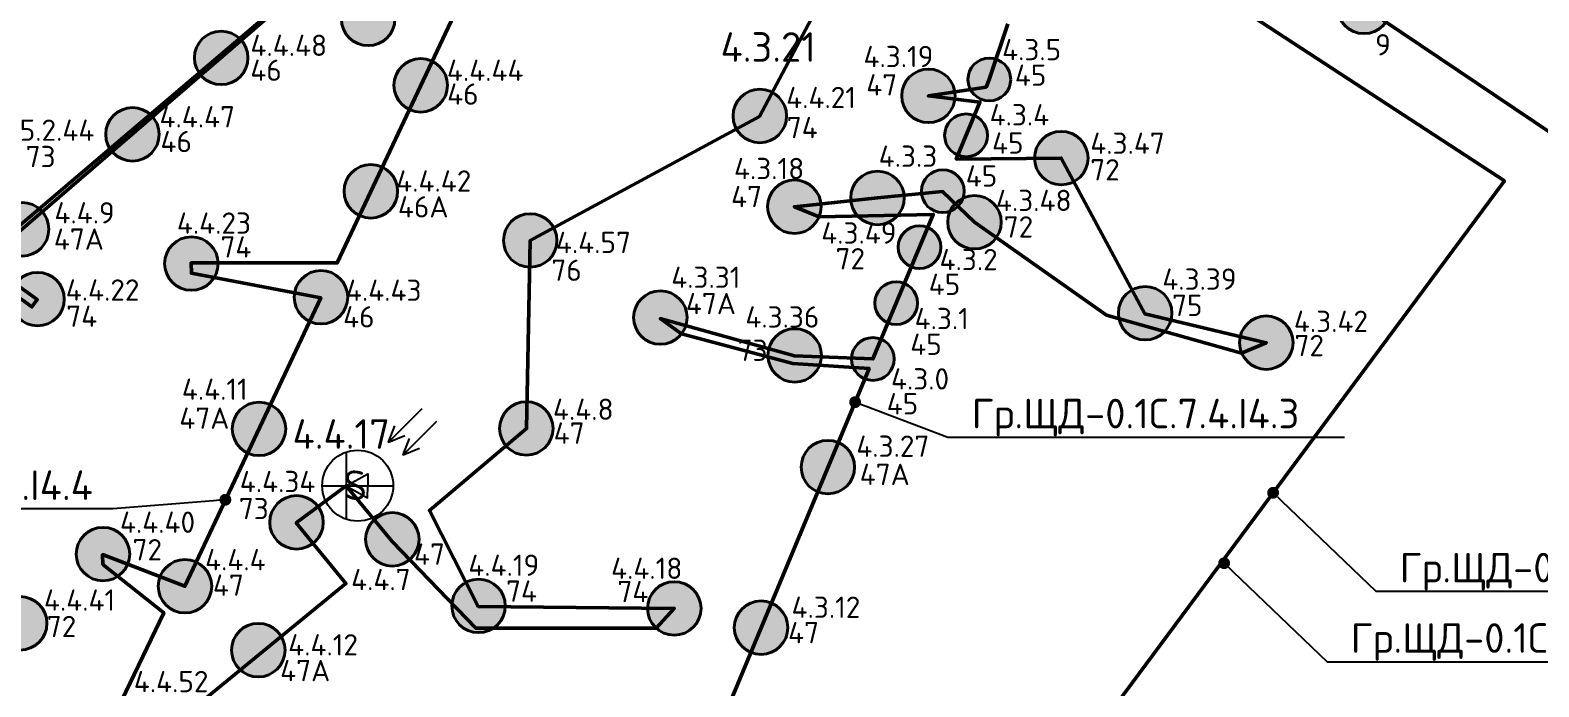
# Model space of a CAD drawing. Header units: millimetres. Extents: x -813692 to 807431, y 0 to 1813163.
# Drawn here: x 61852 to 74599, y 827124 to 832676 of the extents above; entities that cross this region are included whole.
import ezdxf
from ezdxf import colors
from ezdxf.entities.mleader import LeaderData, LeaderLine
from ezdxf.math import Vec2, Vec3

# ---------------------------------------------------------------- set-up
doc = ezdxf.new("R2010")
doc.units = ezdxf.units.MM
for name, color, linetype, lineweight in [('0_Авт.', 10, 'Continuous', 5), ('_АСУД_Щиты', 6, 'Continuous', 0), ('_Гр.ЩД-0.1С.7.4.I4.1', 6, 'Continuous', 50), ('_Гр.ЩД-0.1С.7.4.I4.2', 6, 'Continuous', 50), ('_Гр.ЩД-0.1С.7.4.I4.3', 6, 'Continuous', 50), ('_Гр.ЩД-0.1С.7.4.I4.4', 6, 'Continuous', 50), ('_Гр.ЩД-0.1С.7.4.I5.1', 6, 'Continuous', 50), ('_Гр.ЩД-0.1С.7.4.I5.2', 6, 'Continuous', 50)]:
    doc.layers.add(name, color=color, linetype=linetype, lineweight=lineweight)
for name, color, linetype, lineweight, true_color in [('DLX_FL0_LUM 1', 7, 'Continuous', 40, 0x2419e6), ('DLX_LUM 1', 7, 'Continuous', 40, 0x130bf4), ('DLX_LUM 10', 7, 'Continuous', 40, 0x130bf4), ('DLX_LUM 14', 7, 'Continuous', 40, 0x130bf4), ('DLX_LUM 17', 7, 'Continuous', 40, 0x130bf4), ('DLX_LUM 18', 7, 'Continuous', 40, 0x130bf4), ('DLX_LUM 3', 7, 'Continuous', 40, 0x130bf4), ('DLX_LUM 6', 7, 'Continuous', 40, 0x130bf4), ('DLX_LUM 7', 7, 'Continuous', 40, 0xf4170b), ('DLX_LUM 8', 7, 'Continuous', 40, 0xfa2205), ('DLX_LUM 9', 7, 'Continuous', 40, 0x130bf4)]:
    doc.layers.add(name, color=color, linetype=linetype, lineweight=lineweight, true_color=true_color)
doc.styles.add('ISOCPEUR', font='isocpeur.ttf')
doc.styles.add('TableTextStyle', font='isocpeur.ttf')
doc.linetypes.add('Проводка в лотке', pattern='A,7.5,[130,ltypeshp.shx,S=0.5,R=0,X=0,Y=0],1,[130,ltypeshp.shx,S=1,R=90,X=0,Y=-0.5],1,[130,ltypeshp.shx,S=0.5,R=0,X=0,Y=0],7.5', length=17)

# ---------------------------------------------------------------- blocks, each defined once
blk = doc.blocks.new('A$C85fa3c5e')
at = {"layer": '0_Авт.', "color": 6, "lineweight": 25, "ltscale": 100}
for points in [[(5.42, 6.5), (2.59, 3.68), (3.15, 5.07)], [(5.42, 6.5), (2.59, 3.68), (3.98, 4.24)], [(6.66, 5.43), (3.83, 2.6), (4.39, 3.99)], [(6.66, 5.43), (3.83, 2.6), (5.22, 3.16)], [(-0.97, 2.84), (-0.98, -2.84)], [(-3, 0), (3, 0)], [(-0.98, 0), (0.85, 1), (0.85, -0.01)], [(-0.98, 0), (0.84, -1.02), (0.85, -0.01)]]:
    blk.add_lwpolyline(points, dxfattribs=at)
blk.add_circle((0, 0), 3, dxfattribs=at)
blk = doc.blocks.new('DIC23')
at = {"layer": '_Гр.ЩД-0.1С.7.4.I4.4', "color": 18, "true_color": 0x000000, "style": 'TableTextStyle'}
for s, p in [('46', (532, 3557, -497)), ('46', (2195, 3355, -497)), ('74', (5065, 3072, -497)), ('46', (-227, 2954, -497)), ('46А', (1779, 2402, -497)), ('47А', (-1128, 2129, -497)), ('74', (280, 2063, -497)), ('76', (3076, 1866, -497)), ('74', (-1023, 1477, -497)), ('46', (1316, 1472, -497)), ('47А', (-68, 615, -497)), ('47', (3095, 489, -497)), ('73', (435, -149, -497)), ('72', (-463, -497, -497)), ('47', (1915, -534, -497)), ('47', (216, -797, -497)), ('74', (2693, -847, -497)), ('74', (3634, -851, -497)), ('72', (-1188, -1146, -497)), ('47А', (784, -1519, -497))]:
    blk.add_text(s, height=180, dxfattribs=at).set_placement(p)
at = {"layer": '_Гр.ЩД-0.1С.7.4.I4.4', "lineweight": 0, "ltscale": 100, "style": 'TableTextStyle'}
for tag, p, height in [('45', (3130, 6595, -497), 180), ('45', (3311, 6150, -497), 180), ('46', (2067, 5917, -497), 180), ('46', (3031, 5360, -497), 180), ('46', (2029, 4977, -497), 180), ('75', (3791, 4815, -497), 180), ('46', (567, 4645, -497), 180), ('46', (2513, 4618, -497), 180), ('73', (1558, 4325, -497), 180), ('74', (5593, 4268, -497), 180), ('46', (533, 3767, -497), 180), ('46', (2193, 3557, -497), 180), ('74', (5060, 3326, -497), 180), ('46', (-235, 3163, -497), 180), ('46А', (1765, 2620, -497), 180), ('47А', (-1123, 2351, -497), 180), ('74', (-88, 2264, -497), 180), ('73', (-2438, 2056, -497), 180), ('76', (3114, 2101, -497), 180), ('74', (-1028, 1699, -497), 180), ('46', (1340, 1697, -497), 180), ('47', (-2282, 1384, -497), 180), ('45', (-3160, 866, -497), 180), ('47А', (-46, 860, -497), 180), ('47', (3089, 691, -497), 180), ('73', (-2053, 580, -497), 180), ('S', (889, 447), 250), ('73', (443, 80, -497), 180), ('72', (-570, -264, -497), 180), ('48', (-2448, -617, -497), 180), ('47', (149, -581, -497), 180), ('74', (2374, -628, -497), 180), ('74', (3580, -654, -497), 180), ('47', (1384, -749, -497), 180), ('72', (-1212, -923, -497), 180), ('47А', (852, -1301, -497), 180), ('73', (-2986, -1432, -497), 180), ('46', (-453, -1612, -497), 180), ('76', (-3955, -1921, -497), 180), ('46', (-85, -2014, -497), 180), ('47', (-1956, -2104, -497), 180), ('48', (-2206, -2589, -497), 180), ('73', (-3684, -2845, -497), 180), ('47', (-1143, -2755, -497), 180), ('47', (132, -2946, -497), 180), ('71', (-2749, -3465, -497), 180), ('48А', (-3288, -3736, -497), 180), ('73', (-527, -3703, -497), 180), ('73', (-5271, -3772, -497), 180), ('48', (-6886, -4105, -497), 180), ('47А', (-1746, -4292, -497), 180), ('76', (-4060, -4480, -497), 180), ('48', (-5056, -4569, -497), 180), ('46', (-6394, -5147, -497), 180), ('73', (-5200, -5496, -497), 180), ('47', (-2545, -5417, -497), 180), ('73', (-4661, -6905, -497), 180), ('S', (-7968, -9609), 250)]:
    blk.add_attdef(tag, p, '', height=height, dxfattribs=at)
blk = doc.blocks.new('DIC22')
at = {"lineweight": 0, "ltscale": 100, "style": 'TableTextStyle'}
for tag, p, height in [('S', (-245, 2498), 250), ('45', (2134, 2511, -497), 180), ('47', (963, 2453, -497), 180), ('45', (2029, 1960, -497), 180), ('45', (1091, 1610, -497), 180), ('72', (2879, 1720, -497), 180), ('47', (-131, 1506, -497), 180), ('72', (2082, 1236, -497), 180), ('72', (606, 961, -497), 180), ('45', (1606, 736, -497), 180), ('47А', (-661, 587, -497), 180), ('75', (3488, 571, -497), 180), ('73', (-35, 251, -497), 180), ('45', (1395, 237, -497), 180), ('72', (4599, 214, -497), 180), ('45', (1195, -273, -497), 180), ('47А', (902, -842, -497), 180), ('47', (355, -2203, -497), 180), ('76', (8, -2996, -497), 180), ('74', (1271, -3199, -497), 180), ('75', (-3044, -3672, -497), 180), ('47', (-241, -3804, -497), 180), ('72', (-2734, -4486, -497), 180), ('73', (1059, -4550, -497), 180), ('47А', (-795, -5021, -497), 180), ('47', (-3551, -5345, -497), 180), ('72', (-5653, -5755, -497), 180), ('72', (-4315, -5926, -497), 180), ('74', (-413, -6045, -497), 180), ('47', (-1372, -6382, -497), 180), ('S', (-8586, -6628), 250), ('72', (-4895, -7020, -497), 180), ('45', (-2536, -6946, -497), 180), ('45', (-1758, -6974, -497), 180), ('45', (-1384, -7312, -497), 180), ('73', (-6414, -7440, -497), 180), ('47А', (-2897, -7644, -497), 180), ('45', (-1005, -7682, -497), 180), ('47А', (-8197, -7701, -497), 180), ('47', (-4354, -7772, -497), 180), ('74', (-7793, -8157, -497), 180), ('47', (-5890, -8213, -497), 180), ('72', (-2351, -8431, -497), 180), ('47А', (-7315, -8717, -497), 180), ('47', (-9632, -8890, -497), 180), ('47', (-8700, -9183, -497), 180), ('73', (-3035, -9423), 180), ('73', (-7641, -9598, -497), 180), ('74', (-5079, -9867, -497), 180), ('73', (-2643, -10644), 180)]:
    blk.add_attdef(tag, p, '', height=height, dxfattribs=at)
at = {"layer": '_Гр.ЩД-0.1С.7.4.I4.3', "color": 18, "true_color": 0x000000, "style": 'TableTextStyle'}
for s, p in [('45', (2242, 2295, -497)), ('47', (986, 2213, -497)), ('45', (2049, 1721, -497)), ('72', (2879, 1495, -497)), ('45', (1827, 1443, -497)), ('47', (-156, 1269, -497)), ('72', (2148, 1012, -497)), ('72', (727, 743, -497)), ('45', (1514, 527, -497)), ('47А', (-538, 364, -497)), ('75', (3570, 349, -497)), ('73', (-100, -31, -497)), ('45', (1358, 20, -497)), ('72', (4605, 9, -497)), ('45', (1159, -483, -497)), ('47А', (931, -1080, -497)), ('47', (326, -2418, -497))]:
    blk.add_text(s, height=180, dxfattribs=at).set_placement(p)
blk = doc.blocks.new('DIC25')
at = {"layer": '_Гр.ЩД-0.1С.7.4.I5.2', "color": 18, "true_color": 0x000000, "style": 'TableTextStyle'}
for s, p in [('9', (13036, -2668, 3)), ('73', (1634, -3613, -497))]:
    blk.add_text(s, height=180, dxfattribs=at).set_placement(p)
at = {"layer": '_Гр.ЩД-0.1С.7.4.I5.2', "lineweight": 0, "ltscale": 100, "style": 'TableTextStyle'}
for tag, p, height in [('S', (-4453, 10022), 250), ('9А', (-2411, 9856, 3), 180), ('9', (-3194, 8736, 3), 180), ('9', (-338, 8458, 3), 180), ('9', (-1122, 7338, 3), 180), ('9', (1734, 7060, 3), 180), ('9', (951, 5940, 3), 180), ('9А', (3807, 5662, 3), 180), ('47', (-719, 4886, -497), 180), ('S', (3891, 4603), 250), ('9', (3023, 4542, 3), 180), ('9', (5880, 4264, 3), 180), ('47А', (-1211, 3454, -497), 180), ('9', (5096, 3144, 3), 180), ('75', (-294, 2983, -497), 180), ('74', (1175, 2767, -497), 180), ('9', (7952, 2866, 3), 180), ('73', (-2322, 2650, -497), 180), ('47', (1971, 2701, -497), 180), ('45', (3105, 2637, -497), 180), ('47', (-1666, 2066, -497), 180), ('47А', (2756, 1866, -497), 180), ('9', (7169, 1746, 3), 180), ('47', (595, 1598, -497), 180), ('9А', (10025, 1468, 3), 180), ('71', (1819, 1125, -497), 180), ('47', (-2181, 704, -497), 180), ('S', (-1099, 597), 250), ('76', (3537, 613, -497), 180), ('47', (541, 523, -497), 180), ('47', (2263, 358, -497), 180), ('74', (4501, 396, -497), 180), ('9', (9241, 348, 3), 180), ('72', (-4534, 127, -497), 180), ('76', (-1800, -34, -497), 180), ('74', (918, 56, -497), 180), ('9', (12097, 70, 3), 180), ('47А', (-528, -553, -497), 180), ('47А', (-2625, -742, -497), 180), ('47', (1698, -848, -497), 180), ('S', (11951, -960), 250), ('76', (-4418, -1013, -497), 180), ('9', (11314, -1050, 3), 180), ('9', (14170, -1328, 3), 180), ('47', (-1630, -1577, -497), 180), ('75', (-167, -1513, -497), 180), ('74', (2275, -1825, -497), 180), ('47', (-3892, -1991, -497), 180), ('47А', (1138, -2180, -497), 180), ('9', (13386, -2448, 3), 180), ('47', (-2727, -2696, -497), 180), ('75', (-94, -2635, -497), 180), ('9А', (16044, -3018, 3), 180), ('47', (380, -3413, -497), 180), ('73', (1584, -3390, -497), 180), ('9', (15459, -3846, 3), 180), ('73', (-1066, -4074, -497), 180), ('47', (-934, -5119, -497), 180)]:
    blk.add_attdef(tag, p, '', height=height, dxfattribs=at)
blk = doc.blocks.new('_Dot')
at = {"color": 0, "linetype": 'ByBlock', "lineweight": -2}
blk.add_line((-0.5, 0), (-1, 0), dxfattribs=at)
at = {"color": 0, "linetype": 'ByBlock', "const_width": 0.5}
blk.add_lwpolyline([(-0.25, 0, 1), (0.25, 0, 1)], format="xyb", close=True, dxfattribs=at)
blk = doc.blocks.new('A$Cab2378fa')
at = {"lineweight": 25}
h = blk.add_hatch(color=256, dxfattribs=at)
h.paths.add_polyline_path([(162, -157, 0.442338), (148, 178), (0, 0)])
h.paths.add_polyline_path([(-142, -170), (0, 0), (-163, 158, 0.430096)])
at = {"lineweight": 25, "true_color": 0xfff5f5}
h = blk.add_hatch(color=7, dxfattribs=at)
h.dxf.hatch_style = 1
h.paths.add_polyline_path([(0, 0), (-142, -170, 0.174923), (3, -222, 0.197808), (162, -157)])
h.paths.add_polyline_path([(-163, 158), (0, 0), (148, 178, 0.175398), (3, 230, 0.209014)])
blk.add_circle((3, 4), 226)

msp = doc.modelspace()

# ---------------------------------------------------------------- linework, layer by layer
at = {"layer": '_АСУД_Щиты', "ltscale": 100}
msp.add_lwpolyline([(67670.1, 808752.2), (62423.5, 814953.1), (62492.7, 815026.3), (67086.1, 819506.6), (66332.4, 820639), (74307.8, 831401.1), (53130.7, 845228.8), (52171.3, 843820.9)], dxfattribs=at)
at = {"layer": '_Гр.ЩД-0.1С.7.4.I4.1', "ltscale": 100}
msp.add_lwpolyline([(53130.7, 845228.8), (74307.8, 831401.1), (66332.4, 820639), (67086.1, 819506.6), (62492.7, 815026.3), (63675.6, 813645.6), (61192.7, 811541.2)], dxfattribs=at)
at = {"layer": '_Гр.ЩД-0.1С.7.4.I4.2', "ltscale": 100}
msp.add_lwpolyline([(53130.7, 845228.8), (74307.8, 831401.1), (66332.4, 820639), (67086.1, 819506.6), (65132.2, 817600.7), (64917.4, 817692), (63987.5, 818043.4), (63678.3, 817026.5), (62653.9, 816118.7), (63192.5, 816596), (62469.1, 817258.7), (61337.3, 818037.7)], dxfattribs=at)
at = {"layer": '_Гр.ЩД-0.1С.7.4.I4.3', "ltscale": 100}
msp.add_lwpolyline([(70114, 832729.2), (69956.2, 832258.9), (69929.3, 832194.2), (69441.7, 832120.1), (69876.6, 832067.5), (69676.1, 831585), (70564, 831593.5), (71269.8, 830278.3), (72296, 830033.2), (72088, 829944.2), (70946.3, 830265.3), (69830.6, 831051.4), (69560.3, 831310.3), (69011.2, 831256.9), (68309.2, 831182.8), (68519.4, 831098.7), (69481.9, 831117.8), (68972.5, 829895.4), (68308.9, 829921.8), (67176.2, 830236.7), (67355.3, 830107.8), (68296.8, 829857), (68940.4, 829815.2), (67677.4, 826776.8)], dxfattribs=at)
at = {"layer": '_Гр.ЩД-0.1С.7.4.I4.4', "ltscale": 100}
for points in [[(53130.7, 845228.8), (69144, 834772.8), (68498.1, 833769), (68850.6, 833543.8), (68831.1, 833374.1), (68550.8, 832956.7), (68014, 831946.1), (66077.1, 830897.6), (66047, 829306.7), (65225.1, 828615.4), (65637.4, 827803.8), (67294, 827786.7), (67142.4, 827618.7), (65616.9, 827618.7), (64911.3, 828351.4), (64521.7, 828824.5), (64099.5, 828510.3), (64519.9, 827997.2), (62526.2, 826363.6), (62431.5, 826318.3), (63054.8, 825633), (62401.4, 825059), (62002.7, 825699.2), (60390.2, 823234.4)], [(64212.8, 833088.6), (61463.5, 830719.5), (61911.5, 830398), (61866.9, 830335.8), (61403.3, 830667.6)], [(61432.6, 827170.8), (62065.2, 826738.3), (62338.9, 826414.7), (62981.3, 827750), (62467, 828158.7), (62464.1, 828242.1), (63159.9, 827974.1), (64307.6, 830413.2), (63214, 830619.8), (63211.1, 830707.5), (64446.1, 830707.5), (65572.6, 833101.7)]]:
    msp.add_lwpolyline(points, dxfattribs=at)
at = {"layer": '_Гр.ЩД-0.1С.7.4.I5.1', "ltscale": 100}
msp.add_lwpolyline([(53130.7, 845228.8), (67531.2, 835825.9), (66878.3, 834811.3), (66278.6, 834868.7), (59535.4, 829133.3)], dxfattribs=at)
at = {"layer": '_Гр.ЩД-0.1С.7.4.I5.2', "ltscale": 100}
msp.add_lwpolyline([(59394.5, 843774.4), (75978.3, 832594.5), (75194.8, 831474.6), (73119.2, 832868.6), (72405.4, 833361.1), (72652.4, 833771.2), (72279.9, 833458.6), (71049.6, 834270.5), (64828.8, 838460.6), (64254.7, 838834.2), (64615.7, 839329.3), (64129.1, 838945.9), (60686.6, 841260.4)], dxfattribs=at)

# ---------------------------------------------------------------- block references
at = {"layer": '0_Авт.', "color": 3, "linetype": 'Проводка в лотке', "ltscale": 100, "xscale": 100, "yscale": 100, "zscale": 100}
msp.add_blockref('A$C85fa3c5e', (64619.3, 828824.5), dxfattribs=at)
at = {"layer": '_Гр.ЩД-0.1С.7.4.I4.3', "lineweight": 0}
ref = msp.add_blockref('DIC22', (67930, 829910), dxfattribs=at)
ref.add_attrib('S', '4.3.21', (67685, 832408.1), dxfattribs={"layer": '0', "lineweight": 0, "ltscale": 100, "height": 250, "style": 'TableTextStyle'})
ref.add_attrib('45', '4.3.0', (69125.2, 829637.4, -497), dxfattribs={"layer": '0', "lineweight": 0, "ltscale": 100, "height": 180, "style": 'TableTextStyle'})
ref.add_attrib('45', '4.3.1', (69324.9, 830147.4, -497), dxfattribs={"layer": '0', "lineweight": 0, "ltscale": 100, "height": 180, "style": 'TableTextStyle'})
ref.add_attrib('45', '4.3.2', (69535.6, 830646, -497), dxfattribs={"layer": '0', "lineweight": 0, "ltscale": 100, "height": 180, "style": 'TableTextStyle'})
ref.add_attrib('45', '4.3.3', (69021.2, 831520, -497), dxfattribs={"layer": '0', "lineweight": 0, "ltscale": 100, "height": 180, "style": 'TableTextStyle'})
ref.add_attrib('45', '4.3.4', (69958.6, 831870.1, -497), dxfattribs={"layer": '0', "lineweight": 0, "ltscale": 100, "height": 180, "style": 'TableTextStyle'})
ref.add_attrib('45', '4.3.5', (70064, 832421, -497), dxfattribs={"layer": '0', "lineweight": 0, "ltscale": 100, "height": 180, "style": 'TableTextStyle'})
ref.add_attrib('47', '4.3.12', (68285.3, 827706.7, -497), dxfattribs={"layer": '0', "lineweight": 0, "ltscale": 100, "height": 180, "style": 'TableTextStyle'})
ref.add_attrib('47', '4.3.18', (67798.5, 831415.8, -497), dxfattribs={"layer": '0', "lineweight": 0, "ltscale": 100, "height": 180, "style": 'TableTextStyle'})
ref.add_attrib('47', '4.3.19', (68892.9, 832362.8, -497), dxfattribs={"layer": '0', "lineweight": 0, "ltscale": 100, "height": 180, "style": 'TableTextStyle'})
ref.add_attrib('47А', '4.3.27', (68832.2, 829068.2, -497), dxfattribs={"layer": '0', "lineweight": 0, "ltscale": 100, "height": 180, "style": 'TableTextStyle'})
ref.add_attrib('47А', '4.3.31', (67268.6, 830496.6, -497), dxfattribs={"layer": '0', "lineweight": 0, "ltscale": 100, "height": 180, "style": 'TableTextStyle'})
ref.add_attrib('72', '4.3.42', (72529.4, 830124, -497), dxfattribs={"layer": '0', "lineweight": 0, "ltscale": 100, "height": 180, "style": 'TableTextStyle'})
ref.add_attrib('72', '4.3.47', (70809.2, 831629.6, -497), dxfattribs={"layer": '0', "lineweight": 0, "ltscale": 100, "height": 180, "style": 'TableTextStyle'})
ref.add_attrib('72', '4.3.48', (70012.1, 831146.3, -497), dxfattribs={"layer": '0', "lineweight": 0, "ltscale": 100, "height": 180, "style": 'TableTextStyle'})
ref.add_attrib('72', '4.3.49', (68536, 830870.6, -497), dxfattribs={"layer": '0', "lineweight": 0, "ltscale": 100, "height": 180, "style": 'TableTextStyle'})
ref.add_attrib('73', '4.3.36', (67894.7, 830160.9, -497), dxfattribs={"layer": '0', "lineweight": 0, "ltscale": 100, "height": 180, "style": 'TableTextStyle'})
ref.add_attrib('75', '4.3.39', (71417.8, 830480.7, -497), dxfattribs={"layer": '0', "lineweight": 0, "ltscale": 100, "height": 180, "style": 'TableTextStyle'})
at = {"layer": '_Гр.ЩД-0.1С.7.4.I4.4', "color": 3, "lineweight": 0}
ref = msp.add_blockref('DIC23', (63180, 828690), dxfattribs=at)
ref.add_attrib('S', '4.4.17', (64068.6, 829136.5), dxfattribs={"lineweight": 0, "ltscale": 100, "height": 250, "style": 'TableTextStyle'})
ref.add_attrib('74', '4.4.18', (66760.2, 828035.9, -497), dxfattribs={"lineweight": 0, "ltscale": 100, "height": 180, "style": 'TableTextStyle'})
ref.add_attrib('74', '4.4.19', (65553.6, 828062, -497), dxfattribs={"lineweight": 0, "ltscale": 100, "height": 180, "style": 'TableTextStyle'})
ref.add_attrib('74', '4.4.21', (68239.7, 832016.4, -497), dxfattribs={"lineweight": 0, "ltscale": 100, "height": 180, "style": 'TableTextStyle'})
ref.add_attrib('74', '4.4.22', (62152.5, 830388.6, -497), dxfattribs={"lineweight": 0, "ltscale": 100, "height": 180, "style": 'TableTextStyle'})
ref.add_attrib('74', '4.4.23', (63091.5, 830954.4, -497), dxfattribs={"lineweight": 0, "ltscale": 100, "height": 180, "style": 'TableTextStyle'})
ref.add_attrib('47', '4.4.4', (63329.5, 828109, -497), dxfattribs={"lineweight": 0, "ltscale": 100, "height": 180, "style": 'TableTextStyle'})
ref.add_attrib('47', '4.4.7', (64563.6, 827940.8, -497), dxfattribs={"lineweight": 0, "ltscale": 100, "height": 180, "style": 'TableTextStyle'})
ref.add_attrib('47', '4.4.8', (66269.2, 829380.6, -497), dxfattribs={"lineweight": 0, "ltscale": 100, "height": 180, "style": 'TableTextStyle'})
ref.add_attrib('47А', '4.4.9', (62056.8, 831041.4, -497), dxfattribs={"lineweight": 0, "ltscale": 100, "height": 180, "style": 'TableTextStyle'})
ref.add_attrib('47А', '4.4.11', (63133.6, 829550.2, -497), dxfattribs={"lineweight": 0, "ltscale": 100, "height": 180, "style": 'TableTextStyle'})
ref.add_attrib('47А', '4.4.12', (64032, 827389.1, -497), dxfattribs={"lineweight": 0, "ltscale": 100, "height": 180, "style": 'TableTextStyle'})
ref.add_attrib('46А', '4.4.42', (64944.6, 831310.2, -497), dxfattribs={"lineweight": 0, "ltscale": 100, "height": 180, "style": 'TableTextStyle'})
ref.add_attrib('46', '4.4.43', (64519.7, 830386.8, -497), dxfattribs={"lineweight": 0, "ltscale": 100, "height": 180, "style": 'TableTextStyle'})
ref.add_attrib('46', '4.4.44', (65372.8, 832246.5, -497), dxfattribs={"lineweight": 0, "ltscale": 100, "height": 180, "style": 'TableTextStyle'})
ref.add_attrib('46', '4.4.47', (62944.8, 831853.4, -497), dxfattribs={"lineweight": 0, "ltscale": 100, "height": 180, "style": 'TableTextStyle'})
ref.add_attrib('46', '4.4.48', (63713, 832457.4, -497), dxfattribs={"lineweight": 0, "ltscale": 100, "height": 180, "style": 'TableTextStyle'})
ref.add_attrib('46', '4.4.52', (62727.4, 827078.3, -497), dxfattribs={"lineweight": 0, "ltscale": 100, "height": 180, "style": 'TableTextStyle'})
ref.add_attrib('76', '4.4.57', (66294.1, 830790.8, -497), dxfattribs={"lineweight": 0, "ltscale": 100, "height": 180, "style": 'TableTextStyle'})
ref.add_attrib('72', '4.4.40', (62610.5, 828425.7, -497), dxfattribs={"lineweight": 0, "ltscale": 100, "height": 180, "style": 'TableTextStyle'})
ref.add_attrib('72', '4.4.41', (61968.1, 827767.4, -497), dxfattribs={"lineweight": 0, "ltscale": 100, "height": 180, "style": 'TableTextStyle'})
ref.add_attrib('73', '4.4.34', (63623.1, 828769.6, -497), dxfattribs={"lineweight": 0, "ltscale": 100, "height": 180, "style": 'TableTextStyle'})
at = {"layer": '_Гр.ЩД-0.1С.7.4.I5.2', "color": 3, "lineweight": 0}
ref = msp.add_blockref('DIC25', (60180, 835130), dxfattribs=at)
ref.add_attrib('73', '5.2.44', (61763.8, 831740, -497), dxfattribs={"lineweight": 0, "ltscale": 100, "height": 180, "style": 'TableTextStyle'})
at = {"layer": 'DLX_FL0_LUM 1', "ltscale": 100}
msp.add_blockref('A$Cab2378fa', (73119.2, 832868.6), dxfattribs=at)
at = {"layer": 'DLX_LUM 1', "ltscale": 100}
for p in [(68014, 831946.1), (63211.1, 830698), (61911.5, 830398), (65637.4, 827803.8), (67291.1, 827782.8)]:
    msp.add_blockref('A$Cab2378fa', p, dxfattribs=at)
at = {"layer": 'DLX_LUM 10', "ltscale": 100}
msp.add_blockref('A$Cab2378fa', (66074.1, 830893.7), dxfattribs=at)
at = {"layer": 'DLX_LUM 14', "ltscale": 100}
for p in [(70561, 831589.6), (69008.2, 831253), (69827.7, 831047.5), (72293.1, 830029.3), (62464.1, 828242.1), (61764.7, 827656.7)]:
    msp.add_blockref('A$Cab2378fa', p, dxfattribs=at)
at = {"layer": 'DLX_LUM 17', "ltscale": 100}
for p in [(64704.9, 832767.1), (68308.9, 829921.8), (64099.5, 828510.3)]:
    msp.add_blockref('A$Cab2378fa', p, dxfattribs=at)
at = {"layer": 'DLX_LUM 18', "ltscale": 100}
msp.add_blockref('A$Cab2378fa', (71269.8, 830278.3), dxfattribs=at)
at = {"layer": 'DLX_LUM 3', "ltscale": 100, "xscale": 0.8, "yscale": 0.8, "zscale": 0.8}
for p in [(69953.8, 832255.7), (69757.1, 831783), (69560.3, 831310.3), (69363.6, 830837.7), (69166.9, 830365), (68970.1, 829892.3)]:
    msp.add_blockref('A$Cab2378fa', p, dxfattribs=at)
at = {"layer": 'DLX_LUM 6', "ltscale": 100}
for p in [(69438.7, 832116.1), (68306.3, 831178.9), (66041.4, 829304.4), (64908.9, 828367.1), (63156.9, 827970.2), (68024.5, 827620.2)]:
    msp.add_blockref('A$Cab2378fa', p, dxfattribs=at)
at = {"layer": 'DLX_LUM 7', "ltscale": 100}
for p in [(61781, 830988.1), (67173.8, 830241.6), (63782.6, 829300.5), (68589.3, 828977.3), (63776.4, 827429.9)]:
    msp.add_blockref('A$Cab2378fa', p, dxfattribs=at)
at = {"layer": 'DLX_LUM 8', "ltscale": 100}
msp.add_blockref('A$Cab2378fa', (64727.4, 831309.4), dxfattribs=at)
at = {"layer": 'DLX_LUM 9', "ltscale": 100}
for p in [(63462.9, 832437.2), (65148.7, 832205.3), (62712.9, 831791), (64306, 830413.5)]:
    msp.add_blockref('A$Cab2378fa', p, dxfattribs=at)

# ---------------------------------------------------------------- texts
at = {"layer": 'Defpoints', "color": 254, "true_color": 0xddbad0, "style": 'TableTextStyle'}
msp.add_text('S', height=250, dxfattribs=at).set_placement((64500.3, 828703.2))

# ---------------------------------------------------------------- leaders
at = {"layer": '_Гр.ЩД-0.1С.7.4.I4.1'}
ml = msp.add_multileader_mtext('Standard', dxfattribs=at)
ml.set_content('Гр.ЩД-0.1С.7.4.I4.1', color=256, style='ISOCPEUR')
ml.set_leader_properties()
ml.set_arrow_properties(name='DOT')
ml.build(insert=Vec2(0, 0))
ml.multileader.update_dxf_attribs({"has_dogleg": 0, "text_left_attachment_type": 6, "text_right_attachment_type": 6, "arrow_head_size": 100})
ctx = ml.context
ctx.base_point, ctx.char_height, ctx.arrow_head_size, ctx.landing_gap_size, ctx.plane_origin = Vec3(73223.1, 827931.5), 250, 100, 200, Vec3(160523.2, 958414.3)
ctx.left_attachment, ctx.right_attachment = 6, 6
notes = []
notes.append((ctx, [(0, (1, 1, 0), (73215.1, 827931.5), (1, 0), 8, [(1, [(72353.8, 828764.3)], 0, [])])]))
ctx.mtext.insert, ctx.mtext.flow_direction = Vec3(73423.1, 828256.5), 5
at = {"layer": '_Гр.ЩД-0.1С.7.4.I4.2'}
ml = msp.add_multileader_mtext('Standard', dxfattribs=at)
ml.set_content('Гр.ЩД-0.1С.7.4.I4.2', color=256, style='ISOCPEUR')
ml.set_leader_properties()
ml.set_arrow_properties(name='DOT')
ml.build(insert=Vec2(0, 0))
ml.multileader.update_dxf_attribs({"has_dogleg": 0, "text_left_attachment_type": 6, "text_right_attachment_type": 6, "arrow_head_size": 100})
ctx = ml.context
ctx.base_point, ctx.char_height, ctx.arrow_head_size, ctx.landing_gap_size, ctx.plane_origin = Vec3(72809.4, 827336.3), 250, 100, 200, Vec3(160109.6, 957819.1)
ctx.left_attachment, ctx.right_attachment = 6, 6
notes.append((ctx, [(0, (1, 1, 0), (72801.4, 827336.3), (1, 0), 8, [(1, [(71940.2, 828169.1)], 0, [])])]))
ctx.mtext.insert, ctx.mtext.flow_direction = Vec3(73009.4, 827661.3), 5
at = {"layer": '_Гр.ЩД-0.1С.7.4.I4.3'}
ml = msp.add_multileader_mtext('Standard', dxfattribs=at)
ml.set_content('Гр.ЩД-0.1С.7.4.I4.3', color=256, style='ISOCPEUR')
ml.set_leader_properties()
ml.set_arrow_properties(name='DOT')
ml.build(insert=Vec2(0, 0))
ml.multileader.update_dxf_attribs({"has_dogleg": 0, "text_left_attachment_type": 6, "text_right_attachment_type": 6, "arrow_head_size": 100})
ctx = ml.context
ctx.base_point, ctx.char_height, ctx.arrow_head_size, ctx.landing_gap_size, ctx.plane_origin = Vec3(69607, 829234.2), 250, 100, 200, Vec3(156907.1, 959717)
ctx.left_attachment, ctx.right_attachment = 6, 6
notes.append((ctx, [(0, (1, 1, 0), (69599, 829234.2), (1, 0), 8, [(1, [(68822.2, 829530.9)], 0, [])])]))
ctx.mtext.insert, ctx.mtext.flow_direction = Vec3(69807, 829559.2), 5
at = {"layer": '_Гр.ЩД-0.1С.7.4.I4.4'}
ml = msp.add_multileader_mtext('Standard', dxfattribs=at)
ml.set_content('Гр.ЩД-0.1С.7.4.I4.4', color=256, style='ISOCPEUR')
ml.set_leader_properties()
ml.set_arrow_properties(name='DOT')
ml.build(insert=Vec2(0, 0))
ml.multileader.update_dxf_attribs({"has_dogleg": 0, "text_left_attachment_type": 6, "text_right_attachment_type": 6, "arrow_head_size": 100})
ctx = ml.context
ctx.base_point, ctx.char_height, ctx.arrow_head_size, ctx.landing_gap_size, ctx.plane_origin = Vec3(59400.9, 828628.5), 250, 100, 200, Vec3(146700.8, 959004.9)
ctx.left_attachment, ctx.right_attachment = 6, 6
notes.append((ctx, [(1, (1, 1, 0), (62558.9, 828628.5), (-1, 0), 8, [(1, [(63501.4, 828705.4)], 0, [])])]))
ctx.mtext.insert, ctx.mtext.flow_direction = Vec3(59600.9, 828953.5), 5
for ctx, leaders in notes:
    for number, flags, end, landing, length, lines in leaders:
        leader = LeaderData()
        leader.index, (leader.has_last_leader_line, leader.has_dogleg_vector, leader.attachment_direction) = number, flags
        leader.last_leader_point, leader.dogleg_vector, leader.dogleg_length = Vec3(end), Vec3(landing), length
        for number, points, colour, breaks in lines:
            line = LeaderLine()
            line.index, line.vertices, line.color, line.breaks = number, Vec3.list(points), colors.encode_raw_color(colour), breaks
            leader.lines.append(line)
        ctx.leaders.append(leader)

doc.saveas('drawing.dxf')
